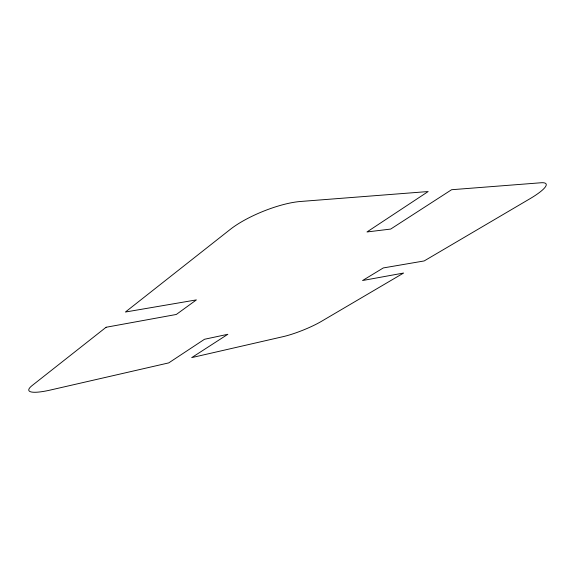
<?xml version="1.0" encoding="UTF-8"?>
<svg xmlns="http://www.w3.org/2000/svg" width="575" height="575" viewBox="0 0 575 575"><rect width="100%" height="100%" fill="white"/><g stroke="black" fill="none" stroke-linecap="round" stroke-linejoin="round"><path stroke-width="0.86" d="M106.087 327.268L32.15 385.537A39.143 7.482 -18.8 0 0 50.305 390.058L168.748 362.89L204.513 339.264L227.829 334.291L191.727 357.614L283.274 336.612A29.677 4.794 -21.9 0 0 321.339 321.411L403.585 273.046L362.581 280.521L383.302 267.936L424.156 260.949L529.704 198.885A38.827 7.374 -24.9 0 0 540.881 182.771L451.598 189.721L390.698 229.066L366.965 231.969L428.174 191.54L300.502 201.48A51.347 14.346 -22 0 0 230.295 229.375L125.415 312.031L196.406 299.891L176.302 314.467L106.087 327.268"/></g></svg>
